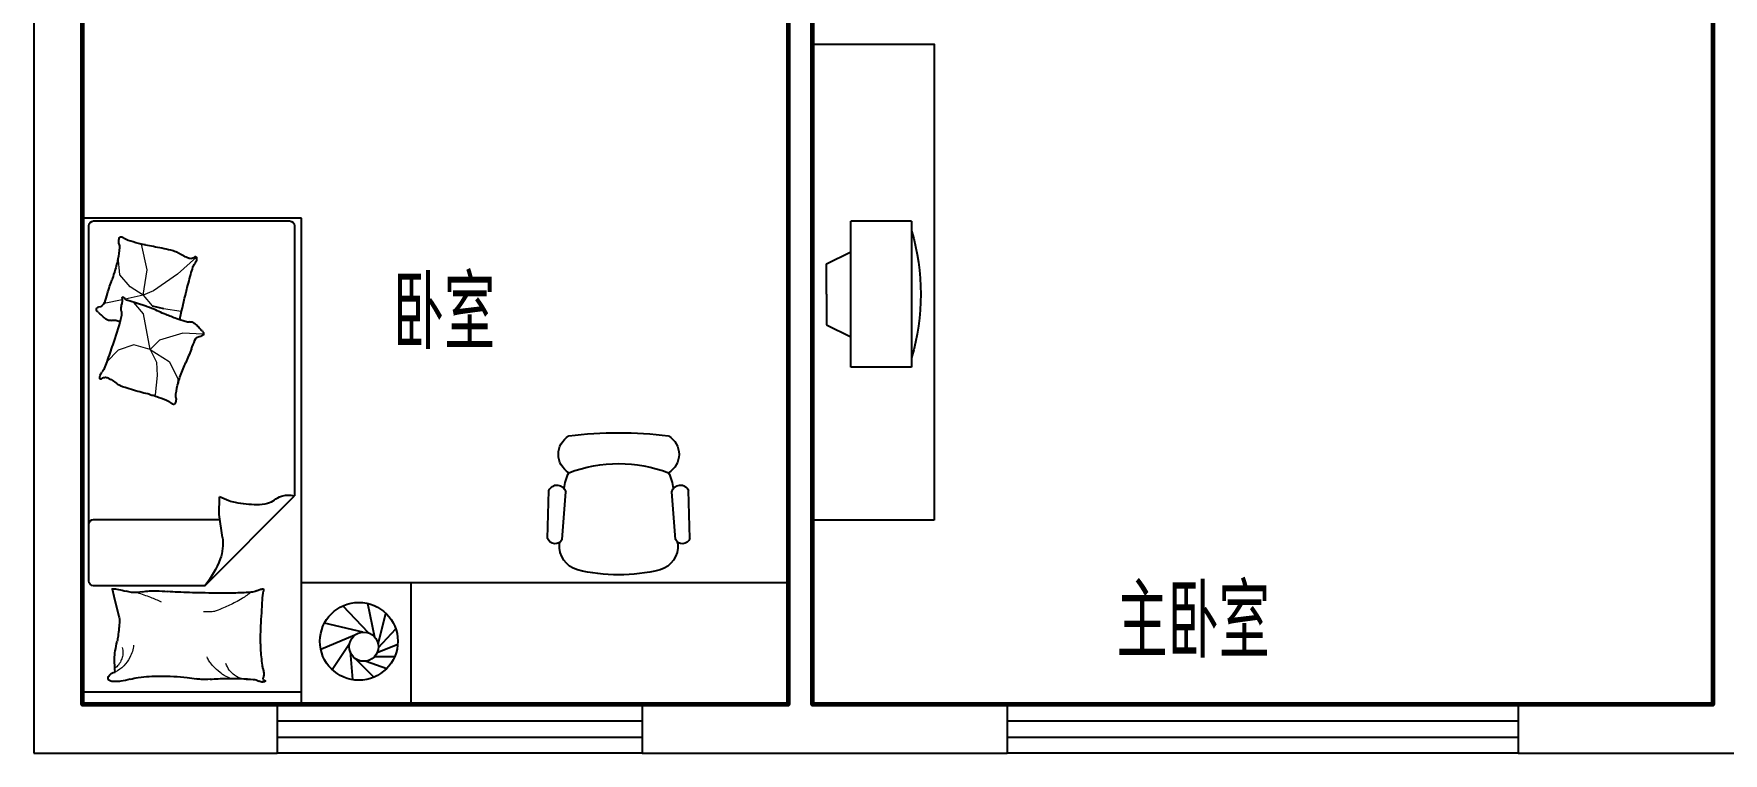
# Model space of a CAD drawing. Extents: x 4777846 to 4807746, y -1248624 to -1231124.
# Drawn here: x 4779346 to 4786289, y -1248624 to -1245666 of the extents above; entities that cross this region are included whole.
import ezdxf
from ezdxf.enums import TextEntityAlignment as Align

# ---------------------------------------------------------------- set-up
doc = ezdxf.new("R2010")
doc.units = 0
doc.header["$MEASUREMENT"] = 0
doc.layers.get('0').update_dxf_attribs({"linetype": 'CONTINUOUS'})
for name, color, linetype in [('F-家具', 8, 'CONTINUOUS'), ('text', 75, 'CONTINUOUS'), ('WALL', 2, 'CONTINUOUS'), ('WINDOW', 4, 'CONTINUOUS'), ('WINDOW_TEXT', 7, 'CONTINUOUS')]:
    doc.layers.add(name, color=color, linetype=linetype)
doc.layers.add('GT_卧室', color=1, linetype='CONTINUOUS', lineweight=60)
doc.styles.add('DIM_FONT', font='SIMPLEX.shx', dxfattribs={"width": 0.8})
doc.styles.add('HZ', font='txt', dxfattribs={"bigfont": 'hztxt'})
doc.styles.add('SIMPLEX', font='SIMPLEX.SHX')

# ---------------------------------------------------------------- blocks, each defined once
blk = doc.blocks.new('A$C748C4E89')
for p, q in [((-250, 0), (-250, -600)), ((-250, 0), (0, 0)), ((0, -600), (0, 0)), ((100, -175), (0, -125)), ((100, -300), (100, -175)), ((100, -300), (100, -425)), ((100, -425), (0, -475)), ((-250, -600), (0, -600))]:
    blk.add_line(p, q)
blk.add_arc((637.5, -300), 925, 163.62955, 196.37045)
blk = doc.blocks.new('$plan$00000316')
for p, q in [((-2000, 0), (0, 0)), ((-2000, -900), (-2000, 0)), ((-52.4, 0), (-52.4, -900)), ((0, 0), (0, -900)), ((-1987.8, -45.8), (-1987.8, -851.6)), ((-508.5, -25.8), (-1967.8, -25.8)), ((-761.1, -45.8), (-761.1, -564.4)), ((-488.5, -502.6), (-488.5, -45.8)), ((-475.1, -121.9), (-445.1, -129.4)), ((-445.1, -129.4), (-362.6, -150.1)), ((-1651.5, -217.8), (-1662.8, -182)), ((-1643.3, -218.9), (-1652.3, -211.2)), ((-1636.9, -264.2), (-1651.5, -217.8)), ((-1639.5, -286.2), (-1627.5, -333.2)), ((-1273, -299.4), (-1270, -294.5)), ((-1337.5, -393.4), (-1318.1, -392.3)), ((-488.5, -502.6), (-858.3, -871.6)), ((-781.6, -561.5), (-854.1, -563.3)), ((-686.2, -575.2), (-781.6, -561.5)), ((0, -900), (-2000, -900)), ((-1967.8, -871.6), (-858.3, -871.6))]:
    blk.add_line(p, q)
at = {"lineweight": 13}
for p, q in [((-1664.3, -163.5), (-1648.6, -88.8)), ((-1456.3, -146.2), (-1409.5, -99.8)), ((-1766.5, -153.5), (-1840.5, -147.3)), ((-1717.6, -195.7), (-1766.5, -153.5)), ((-1682.4, -249.3), (-1717.6, -195.7)), ((-1682.4, -249.3), (-1666.8, -175.1)), ((-1478.3, -210.6), (-1456.3, -146.2)), ((-1787, -266), (-1892.3, -242.8)), ((-1682.4, -249.3), (-1787, -266)), ((-1700.3, -292.2), (-1682.4, -249.3)), ((-1682.4, -249.3), (-1639.5, -286.2)), ((-1605.9, -251), (-1643.3, -218.9)), ((-1459.1, -278.4), (-1605.9, -251)), ((-1459.1, -278.4), (-1478.3, -210.6)), ((-1768.8, -391.2), (-1700.3, -292.2)), ((-1627.5, -333.2), (-1617.7, -405.4)), ((-1526.9, -412.1), (-1498.2, -316.5)), ((-1498.2, -316.5), (-1459.1, -278.4)), ((-1459.1, -278.4), (-1407.4, -304.8)), ((-1459.1, -278.4), (-1410.4, -357)), ((-1407.4, -304.8), (-1352.3, -306.6)), ((-1352.3, -306.6), (-1273, -299.4)), ((-1838.9, -468.8), (-1768.8, -391.2)), ((-1522.7, -495.3), (-1526.9, -412.1)), ((-1410.4, -357), (-1337.5, -393.4))]:
    blk.add_line(p, q, dxfattribs=at)
for centre, radius, start, end in [((-1967.8, -45.8), 20, 90, 180), ((-1662.1, -63.5), 28.7, 288.12752, 354.08277), ((-1623.5, -67.5), 10.2, 42.02366, 174.08277), ((-1657.3, -98), 55.7, 36.70987, 42.02366), ((-1583.6, -43.1), 36.2, 216.70987, 223.30854), ((-1387.3, 142), 306, 223.30854, 224.62098), ((-741.1, -45.8), 20, 90, 180), ((-508.5, -45.8), 20, 0, 90), ((-1930.9, 343.3), 498.9, 281.58591, 288.32936), ((-3242.9, 4303.4), 4670.7, 288.32936, 288.6855), ((-182.6, -4745.3), 4881.5, 108.33714, 108.6855), ((-1210.9, -1642.7), 1613, 107.25193, 108.33714), ((-2424.1, 2264), 2477.7, 287.25193, 288.12752), ((-1981.2, -444.1), 528.4, 43.62218, 44.62098), ((-1724.7, -199.7), 174.1, 37.31483, 43.62218), ((-1635.5, -131.7), 61.9, 26.73085, 37.31483), ((-2286.8, 2258.7), 2516, 286.23751, 288.71266), ((-1544, -128.2), 36.7, 162.7881, 193.2535), ((-1596.3, -112), 18.1, 342.7881, 26.73085), ((-796.8, 47.8), 804.3, 193.2535, 194.57795), ((-2787.1, 3735.6), 4075.4, 288.71266, 289.75771), ((-1635.8, 530.4), 669.7, 289.75771, 292.33596), ((-1405.4, -30.4), 63.4, 292.33596, 308.21443), ((-1336.5, -118), 48.1, 109.97425, 128.21443), ((-1343.3, -99.3), 28.2, 85.68068, 109.97425), ((-1283.7, -97.7), 61.7, 169.22165, 176.90042), ((-1333.1, -95), 12.2, 176.90042, 194.19995), ((-1314.4, -90.3), 31.5, 194.19995, 206.44697), ((-1333.2, -88.2), 11.3, 126.20822, 169.22165), ((-1090.5, 21.1), 281.6, 206.44697, 210.53467), ((-1341.4, -74.7), 3.55, 12.90989, 85.68068), ((-1342.9, -75), 5.04, 306.20822, 12.90989), ((-1199.4, -43.1), 155.2, 210.53467, 219.32951), ((-475.4, -122.8), 0.917, 75.95506, 184.08294), ((-206.2, -103.6), 270.8, 184.08294, 189.4841), ((-72.6, -1004.4), 882, 99.68437, 102.19838), ((-186.7, -336), 204, 90, 99.68437), ((-186.7, -623.9), 491.8, 83.76764, 90), ((-99.5, -137.7), 34.2, 116.58052, 175.59979), ((-108.9, -118.9), 13.1, 11.27238, 116.58052), ((-184.7, -134), 90.4, 360, 11.27238), ((-255.5, -134), 161.1, 351.56281, 0), ((-1909.1, -158.5), 13.4, 169.87592, 220.32863), ((-1917.7, -157), 4.64, 112.52902, 169.87592), ((-1903.9, -190.3), 40.7, 93.87751, 112.52902), ((-1965.4, -206.3), 60.4, 17.17046, 40.32863), ((-3942.3, -817.1), 2129.5, 16.01043, 17.17046), ((-1903.4, -197.5), 47.9, 77.44916, 93.87751), ((-1882.1, -101.5), 50.4, 257.44916, 273.4625), ((-1899.8, 191.5), 344, 273.4625, 281.58591), ((-1672.1, -166.9), 3.73, 104.61309, 248.04642), ((-1680.4, -187.5), 18.4, 17.46864, 68.04642), ((-1671.2, -170.5), 7.36, 80.97384, 104.61309), ((-1665.8, -136.3), 27.2, 260.97384, 273.2154), ((-1673, -7.3), 156.4, 273.2154, 280.11386), ((-1620.4, -302.6), 143.5, 92.91152, 100.11386), ((-1624.8, -216.2), 57, 80.72133, 92.91152), ((-1607, -107.5), 53.1, 260.72133, 273.35473), ((-1609.4, -67.4), 93.3, 273.35473, 286.23751), ((-1369.5, -182.5), 64.8, 25.70253, 39.32951), ((-1452.8, -222.6), 157.2, 17.46864, 25.70253), ((-2831.4, -656.4), 1602.4, 14.89158, 17.46864), ((-246.7, -110.4), 229.7, 189.4841, 197.38641), ((-580.2, -214.8), 119.7, 6.43405, 17.38641), ((-606.2, -217.7), 145.9, 348.44144, 6.43405), ((-346.1, -84.4), 67.7, 255.95481, 272.66488), ((-373.6, 506), 658.8, 272.66488, 278.00505), ((-326, 167.7), 317.1, 278.00505, 282.19838), ((128.9, -261.3), 242.2, 164.25602, 172.45315), ((-397.5, -112.9), 304.8, 344.25602, 351.56281), ((-2033.6, -269.4), 143.8, 11.5454, 16.01043), ((-2320.2, -328), 436.3, 9.07416, 11.5454), ((-587.3, -51.2), 1318.5, 189.07416, 190.4957), ((-1473.4, -212.8), 171.5, 197.46864, 205.16913), ((-2557, -583.5), 1318.5, 13.47005, 14.89158), ((-850.4, -174.7), 436.3, 193.47005, 195.94128), ((-237.9, -293.1), 230.1, 168.44144, 182.74906), ((565.6, -319.2), 682.7, 172.45315, 180), ((-308.2, 0.5), 1602.4, 190.4957, 193.07276), ((-2761.9, -818.2), 1252.2, 22.32151, 25.16913), ((-2851.9, -855.2), 1349.5, 20.28601, 22.32151), ((-1131.7, -255), 143.8, 195.94128, 200.40631), ((729.4, 437.3), 2129.5, 200.40631, 201.56634), ((-1194.9, -323.2), 60.4, 201.56634, 224.72451), ((935.5, -236.7), 1404.8, 182.74906, 184.61758), ((931.9, -319.2), 1049, 180, 186.0867), ((-1715.9, -326.4), 157.2, 193.07276, 201.30665), ((-1802, -360), 64.8, 201.30665, 214.93363), ((-1982.3, -485.9), 155.2, 26.13879, 34.93363), ((-1074.5, -2864.3), 2516, 101.84163, 104.31678), ((-1571.7, -493.1), 93.3, 95.96978, 101.84163), ((-2340.5, -666.2), 804.3, 17.64938, 20.28601), ((424.5, -4721.7), 4670.7, 112.72524, 113.08138), ((-1187.1, -873.8), 498.9, 105.98179, 112.72524), ((-1229.8, -724.9), 344, 97.85838, 105.98179), ((-1269.9, -434.1), 50.4, 81.84504, 97.85838), ((-1255.9, -336.8), 47.9, 261.84504, 278.27339), ((-1254.9, -343.9), 40.7, 278.27339, 296.9249), ((-1247.3, -375.2), 13.4, 354.2718, 44.72451), ((-1238.6, -376), 4.64, 296.9249, 354.2718), ((-1677.2, -447.7), 1216.5, 2.60963, 4.61758), ((-3820.7, -545.4), 3362.2, 0.97038, 2.60963), ((-2095.8, -541.6), 281.6, 22.05109, 26.13879), ((-1836.9, -465.1), 5.04, 121.81234, 188.514), ((-1838.3, -465.3), 3.55, 188.514, 261.2848), ((-1845.5, -451.2), 11.3, 301.81234, 344.82577), ((-1834.6, -440.9), 28.2, 261.2848, 285.57837), ((-1864, -447.7), 31.5, 9.80407, 22.05109), ((-1894.1, -438), 61.7, 344.82577, 352.50454), ((-1845.1, -444.4), 12.2, 352.50454, 9.80407), ((-1839.9, -421.7), 48.1, 285.57837, 303.81855), ((-1777.9, -514.4), 63.4, 107.94008, 123.81855), ((-1591.1, -1091.2), 669.7, 105.36183, 107.94008), ((-688.9, -4375.2), 4075.4, 104.31678, 105.36183), ((-1609, -433.4), 36.7, 347.18398, 17.64938), ((-1555.6, -445.6), 18.1, 167.18398, 211.12673), ((-1518.1, -422.9), 61.9, 211.12673, 221.71072), ((-1434.3, -348.3), 174.1, 221.71072, 228.01807), ((-1197.4, -84.9), 528.4, 228.01807, 229.01686), ((-1744.6, -714.8), 306, 47.70442, 49.01686), ((-1486.3, -488.8), 28.7, 112.5234, 178.47865), ((-548.2, -2751), 2477.7, 111.64781, 112.5234), ((-2057.2, 1051.2), 1613, 291.64781, 292.73302), ((-3320.3, 4065.8), 4881.5, 292.73302, 293.08138), ((415.1, -374.3), 529.3, 186.0867, 190.18988), ((-255.8, -494.9), 152.4, 2.53859, 10.18988), ((-1563, -515.2), 36.2, 41.10576, 47.70442), ((-1493.7, -454.8), 55.7, 221.10576, 226.41955), ((-1525.2, -487.8), 10.2, 226.41955, 358.47865), ((-727.8, -213.8), 375.1, 290.14884, 309.64454), ((-6176.7, -585.3), 5718.5, 359.71346, 0.97038), ((765.8, -598.3), 873.2, 175.19815, 179.42426), ((-393, -500.9), 289.7, 355.19815, 2.53859), ((-1198, -732.6), 383.3, 19.94779, 26.21717), ((-999.7, -660.6), 172.4, 10.59446, 19.94779), ((-660.7, -396.9), 180.1, 261.86442, 290.14884), ((-1622.3, -608.1), 1164, 356.42603, 359.71346), ((1386.9, -604.5), 1494.3, 179.42426, 181.90789), ((-1394.6, -734.5), 574.1, 1.78872, 10.59446), ((-606.1, -671.6), 145.9, 347.13096, 356.42603), ((713.8, -627), 820.8, 181.90789, 185.25919), ((-899, -740.2), 75.7, 320.61393, 344.28394), ((-966.8, -721.1), 146.1, 344.28394, 1.78872), ((-389.3, -752.9), 87.5, 163.77885, 172.87961), ((-474.8, -742.2), 1.32, 172.87961, 253.30223), ((-469.6, -725), 19.3, 253.30223, 279.99836), ((-399.6, -749.9), 76.7, 152.71588, 163.77885), ((-508, -694), 45.3, 332.71588, 347.13096), ((-410.5, -1060.3), 321.2, 93.50486, 99.99836), ((403.5, -14349.8), 13635.6, 93.05496, 93.50486), ((-250.5, -2096.9), 1365.2, 91.63309, 93.05496), ((-270, -1410.7), 678.7, 86.63125, 91.63309), ((-283.8, -1644.6), 913.1, 82.3191, 86.63125), ((-188.3, -936.3), 198.3, 77.89054, 82.3191), ((-95, -501.8), 246, 257.89054, 261.86652), ((-125.2, -712.9), 32.8, 261.86652, 291.42098), ((-107.5, -758), 15.6, 68.0096, 111.42098), ((-49.9, -697.3), 53.9, 185.25919, 210.65125), ((-103.3, -747.5), 4.28, 348.10694, 68.0096), ((-96.9, -748.8), 2.32, 168.10694, 289.56397), ((-121.1, -739.5), 28.9, 355.69746, 30.65125), ((-97.2, -747.8), 3.42, 289.56397, 338.2117), ((-117.4, -739.7), 25.1, 338.2117, 355.69746), ((-783.2, -842.4), 77.6, 161.95723, 178.5957), ((-768.8, -847.1), 92.8, 140.61393, 161.95723), ((-1967.8, -851.6), 20, 180, 270), ((-711.6, -844.2), 149.3, 178.5957, 190.57446)]:
    blk.add_arc(centre, radius, start, end)
for centre, radius, start, end in [((-222.1, -80.3), 89.9, 311.44291, 323.73593), ((-258.1, -70.9), 139.9, 315.09762, 332.79641), ((-258.1, -70.9), 139.9, 275.63113, 286.51498), ((-211.7, -74.7), 91.5, 255.31489, 270), ((-258.1, -70.9), 139.9, 286.51498, 297.39883), ((-211.7, -110.1), 56.2, 270, 288.7799), ((-259.8, 31.4), 205.6, 288.7799, 291.81492), ((-258.1, -70.9), 139.9, 297.39883, 315.09762), ((-239.6, -19.2), 151.1, 291.81492, 295.35512), ((-197.4, -108.2), 52.6, 295.35512, 311.44291), ((245.2, -7.1), 738.7, 197.19822, 199.42798), ((245.2, -7.1), 738.7, 199.42798, 201.65774), ((245.2, -7.1), 738.7, 201.65774, 203.48441), ((245.2, -7.1), 738.7, 203.48441, 205.31107), ((-859.1, -371.2), 506.6, 335.67347, 339.32572), ((-439.3, -529.6), 58, 339.32572, 355.91723), ((-652.8, -514.4), 272.1, 355.91723, 3.5552), ((-273.8, -696.8), 200.2, 61.68324, 66.99723), ((-202.2, -564), 49.3, 50.96506, 61.68324), ((-313, -700.6), 225.2, 43.81151, 50.96506), ((-433.1, -815.8), 391.6, 38.38857, 43.81151), ((-1702.5, 10.1), 1432.3, 333.50152, 335.67347), ((-200.6, -683.6), 99.2, 53.82335, 71.56035), ((-200.6, -683.6), 99.2, 36.08636, 53.82335), ((-186.3, -620.3), 76.8, 27.23959, 38.38857), ((-326.1, -692.3), 234, 20.86028, 27.23959), ((-1052.8, -268.2), 728.6, 324.17371, 327.86502), ((-700.5, -489.5), 312.6, 327.86502, 333.50152), ((-200.6, -683.6), 99.2, 15.93524, 36.08636), ((-200.6, -683.6), 99.2, 355.78412, 15.93524)]:
    blk.add_arc(centre, radius, start, end, dxfattribs=at)
at = {"style": 'DIM_FONT', "width": 0.8, "flags": 9}
for tag in ['YSIZE', 'XSIZE']:
    blk.add_attdef(tag, (0, 0), '', height=0.5, rotation=270, dxfattribs=at)
blk = doc.blocks.new('$plan$00001584')
for p, q in [((-291.9, -434.8), (-286.9, -237.8)), ((-232.9, -438.6), (-217.8, -243.4)), ((232.9, -438.6), (217.8, -243.4)), ((291.9, -434.8), (286.9, -237.8)), ((-242.9, -457.3), (-242.3, -450)), ((-242.9, -457.3), (-242.4, -450.1)), ((242.9, -457.3), (242.3, -450))]:
    blk.add_line(p, q)
for centre, radius, start, end in [((0, -1587.1), 1587.1, 82.59073, 97.40927), ((-160.3, -88.9), 87.7, 120.39269, 239.60731), ((160.3, -88.9), 87.7, 300.39269, 59.60731), ((0, -703.6), 576.6, 69.20895, 110.79105), ((-22.7, -254.8), 203.2, 153.61801, 172.8718), ((22.4, -254.3), 203.2, 6.90968, 26.21221), ((-253.2, -251.5), 36.3, 12.86629, 157.84358), ((253.2, -251.5), 36.3, 22.15642, 167.13371), ((-261.7, -424.5), 32, 198.71617, 333.95689), ((-141.7, -466.1), 101.6, 175, 253.89134), ((141.7, -466.1), 101.6, 286.10866, 5), ((261.7, -424.5), 32, 206.04311, 341.28383), ((0, 131.8), 716, 256.27501, 283.72499)]:
    blk.add_arc(centre, radius, start, end)
blk = doc.blocks.new('kuu')
at = {"layer": 'F-家具'}
for p, q in [((-103644.7, 45952.5), (-103644.7, 46452.5)), ((-103194.7, 46452.5), (-103644.7, 46452.5)), ((-103194.7, 46452.5), (-103194.7, 45952.5)), ((-103369, 46247.1), (-103474.8, 46358.3)), ((-103342.9, 46227.7), (-103371.9, 46368.3)), ((-103329.7, 46202.6), (-103297.2, 46327.4)), ((-103393, 46250.1), (-103550.3, 46287.2)), ((-103328.5, 46187.1), (-103256.9, 46263.2)), ((-103425.9, 46237.1), (-103565, 46178.4)), ((-103447.2, 46202), (-103517.8, 46095.6)), ((-103333.5, 46166), (-103248.9, 46200.1)), ((-103444.9, 46170.2), (-103435.4, 46054.9)), ((-103420.5, 46139.6), (-103346.7, 46065.1)), ((-103378.6, 46131.1), (-103293.6, 46101.4)), ((-103344, 46149.9), (-103261.7, 46149.4)), ((-103194.7, 45952.5), (-103644.7, 45952.5))]:
    blk.add_line(p, q, dxfattribs=at)
for centre, radius in [((-103408.7, 46212.6), 160), ((-103388.4, 46190.3), 60)]:
    blk.add_circle(centre, radius, dxfattribs=at)
blk = doc.blocks.new('_WBLK')
for p, q in [((-0.5, 0.5), (0.5, 0.5)), ((0.5, 0.1667), (-0.5, 0.1667)), ((0.5, -0.1667), (-0.5, -0.1667)), ((-0.5, -0.5), (0.5, -0.5))]:
    blk.add_line(p, q)
at = {"layer": 'WINDOW_TEXT', "style": 'SIMPLEX', "flags": 9}
blk.add_attdef('A', text='', height=1, dxfattribs=at).set_placement((0, 1.5), align=Align.MIDDLE)

msp = doc.modelspace()

# ---------------------------------------------------------------- linework, layer by layer
at = {"layer": 'F-家具'}
msp.add_line((4782446.3, -1247923.7), (4780896.3, -1247923.7), dxfattribs=at)
msp.add_lwpolyline([(4783046.3, -1247665.3), (4782546.3, -1247665.3), (4782546.3, -1245709), (4783046.3, -1245709)], close=True, dxfattribs=at)
at = {"layer": 'GT_卧室'}
for points in [[(4782546.3, -1242223.7), (4783546.3, -1242223.7), (4783546.3, -1244123.7), (4786246.3, -1244123.7), (4786246.3, -1248423.7), (4782546.3, -1248423.7), (4782546.3, -1242223.7)], [(4779546.3, -1245023.7), (4781346.3, -1245023.7), (4781346.3, -1244223.7), (4782446.3, -1244223.7), (4782446.3, -1248423.7), (4779546.3, -1248423.7), (4779546.3, -1245023.7)]]:
    msp.add_lwpolyline(points, dxfattribs=at)
at = {"layer": 'WALL'}
for p, q in [((4782546.3, -1244023.7), (4782546.3, -1248423.7)), ((4786246.3, -1244123.7), (4786246.3, -1248423.7)), ((4782446.3, -1244223.7), (4782446.3, -1248423.7)), ((4779346.3, -1244823.7), (4779346.3, -1248623.7)), ((4779546.3, -1245023.7), (4779546.3, -1248423.7)), ((4779546.3, -1248423.7), (4780346.3, -1248423.7)), ((4780346.3, -1248423.7), (4780346.3, -1248623.7)), ((4781846.3, -1248423.7), (4782446.3, -1248423.7)), ((4781846.3, -1248423.7), (4781846.3, -1248623.7)), ((4782546.3, -1248423.7), (4783346.3, -1248423.7)), ((4783346.3, -1248423.7), (4783346.3, -1248623.7)), ((4785446.3, -1248423.7), (4786246.3, -1248423.7)), ((4785446.3, -1248423.7), (4785446.3, -1248623.7)), ((4779346.3, -1248623.7), (4780346.3, -1248623.7)), ((4781846.3, -1248623.7), (4783346.3, -1248623.7)), ((4785446.3, -1248623.7), (4786446.3, -1248623.7))]:
    msp.add_line(p, q, dxfattribs=at)

# ---------------------------------------------------------------- block references
at = {"layer": 'F-家具', "xscale": -1, "rotation": 90}
msp.add_blockref('$plan$00000316', (4779546.3, -1248423.7), dxfattribs=at)
at = {"layer": 'F-家具', "xscale": -1}
for name, p in [('A$C748C4E89', (4782703.8, -1246437.1)), ('$plan$00001584', (4781750.1, -1247306.2))]:
    msp.add_blockref(name, p, dxfattribs=at)
at = {"layer": 'WALL'}
msp.add_blockref('kuu', (4884091, -1294376.2), dxfattribs=at)
at = {"layer": 'WINDOW', "yscale": 200, "rotation": 180}
for p, xscale, zscale in [((4781096.3, -1248523.7), 1500, 1500), ((4784396.3, -1248523.7), 2100, 2100)]:
    msp.add_blockref('_WBLK', p, dxfattribs=dict(at, xscale=xscale, zscale=zscale))

# ---------------------------------------------------------------- texts
at = {"layer": 'text', "style": 'HZ', "width": 0.7}
for s, p in [('卧室', (4780822.5, -1246963.8)), ('主卧室', (4783796.5, -1248232.8))]:
    msp.add_text(s, height=300, dxfattribs=at).set_placement(p)

doc.saveas('drawing.dxf')
